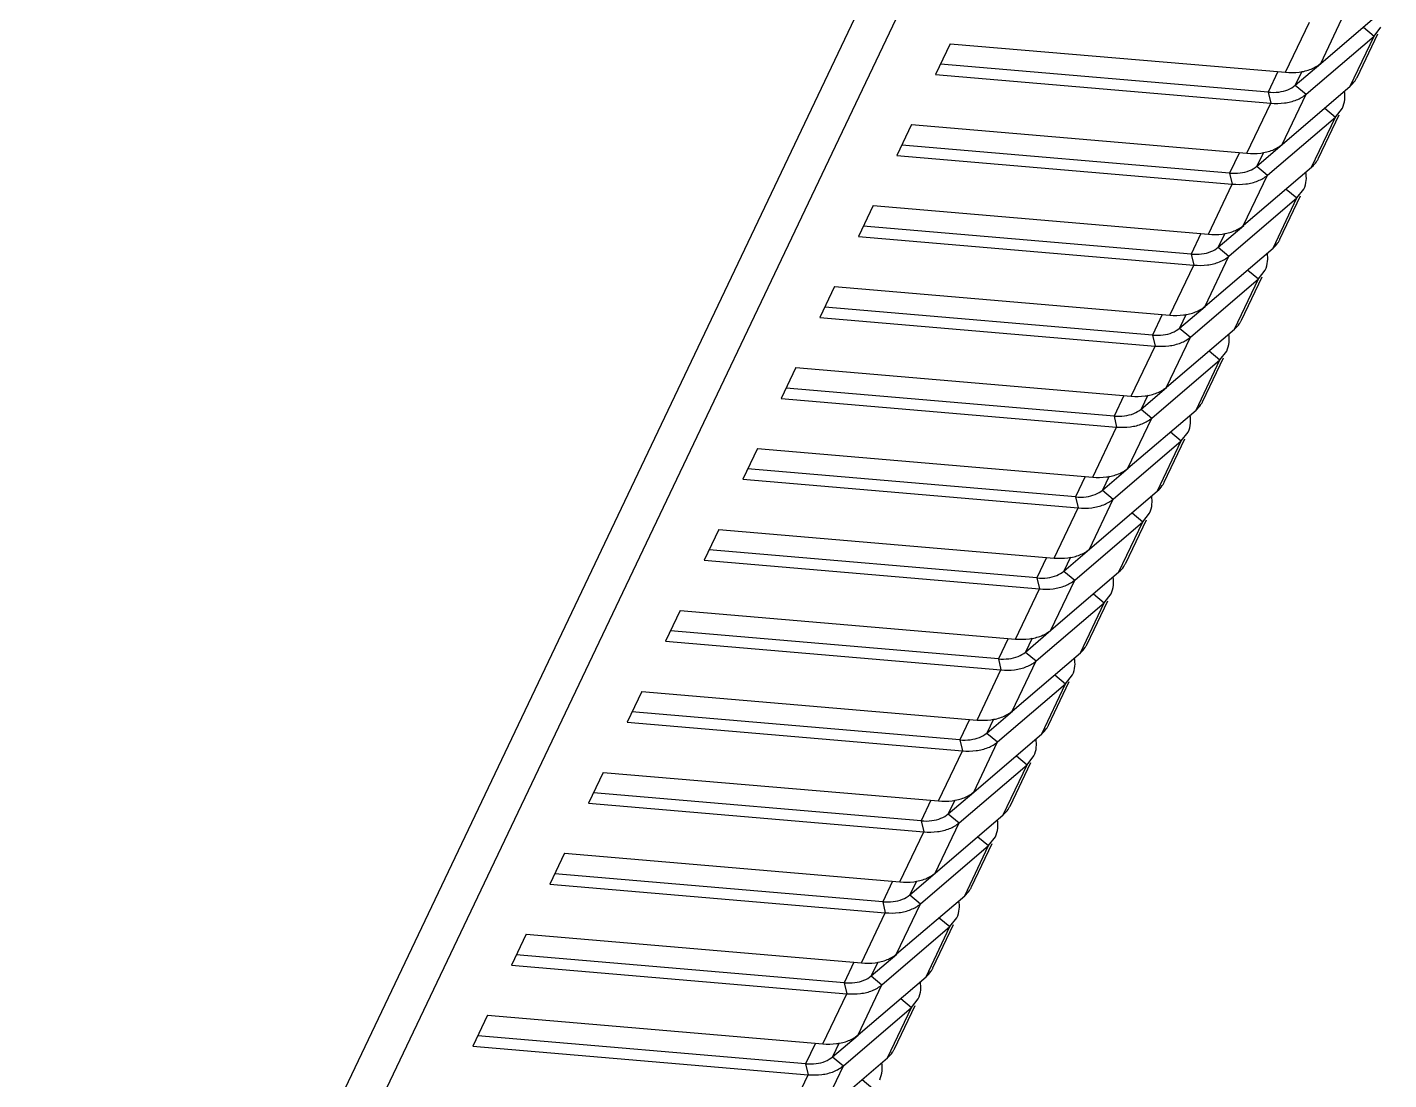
# Model space of a CAD drawing. Header units: millimetres. Extents: x 14276 to 15242, y -9916 to -8542.
# Drawn here: x 15108 to 15166, y -9415.4 to -9370.6 of the extents above; entities that cross this region are included whole.
import ezdxf

# ---------------------------------------------------------------- set-up
doc = ezdxf.new("R2010")
doc.units = ezdxf.units.MM

# ---------------------------------------------------------------- blocks, each defined once
blk = doc.blocks.new('u9')
at = {"color": 7, "linetype": 'Continuous'}
for p, q in [((-403.285, 96.724), (-348.775, 211.111)), ((-397.612, 112.344), (-357.757, 195.977)), ((-381.034, 184.256), (-382.051, 182.122)), ((-382.533, 183.877), (-385.434, 181.399)), ((-382.533, 183.877), (-383.55, 181.743)), ((-384.35, 182.331), (-384.808, 182.712)), ((-383.55, 181.743), (-386.451, 179.265)), ((-383.093, 181.363), (-383.55, 181.743)), ((-382.356, 180.781), (-381.94, 181.654)), ((-367.762, 180.903), (-382.051, 182.122)), ((-381.94, 181.654), (-382.051, 182.122)), ((-381.94, 181.654), (-367.972, 180.462)), ((-385.724, 181.024), (-386.605, 179.176)), ((-385.434, 181.399), (-386.451, 179.265)), ((-383.093, 181.363), (-384.18, 180.434)), ((-383.375, 180.771), (-383.093, 181.363)), ((-384.176, 180.43), (-387.076, 177.951)), ((-384.176, 180.43), (-385.193, 178.296)), ((-382.677, 180.809), (-383.694, 178.675)), ((-368.388, 179.59), (-382.677, 180.809)), ((-368.388, 179.59), (-367.762, 180.903)), ((-386.451, 179.265), (-386.741, 178.89)), ((-385.993, 178.884), (-386.451, 179.265)), ((-385.193, 178.296), (-388.093, 175.817)), ((-384.736, 177.915), (-385.193, 178.296)), ((-383.999, 177.334), (-383.583, 178.207)), ((-369.405, 177.456), (-383.694, 178.675)), ((-383.583, 178.207), (-383.694, 178.675)), ((-383.583, 178.207), (-369.615, 177.015)), ((-387.367, 177.576), (-388.248, 175.728)), ((-387.076, 177.951), (-388.093, 175.817)), ((-384.736, 177.915), (-385.822, 176.987)), ((-385.018, 177.324), (-384.736, 177.915)), ((-385.819, 176.983), (-388.719, 174.504)), ((-385.819, 176.983), (-386.836, 174.849)), ((-384.32, 177.361), (-385.337, 175.228)), ((-370.031, 176.142), (-384.32, 177.361)), ((-370.031, 176.142), (-369.405, 177.456)), ((-388.093, 175.817), (-388.384, 175.442)), ((-387.636, 175.437), (-388.093, 175.817)), ((-371.048, 174.008), (-385.337, 175.228)), ((-385.225, 174.759), (-385.337, 175.228)), ((-386.836, 174.849), (-389.736, 172.37)), ((-386.379, 174.468), (-386.836, 174.849)), ((-385.641, 173.887), (-385.225, 174.759)), ((-385.225, 174.759), (-371.258, 173.568)), ((-389.01, 174.129), (-389.891, 172.281)), ((-388.719, 174.504), (-389.736, 172.37)), ((-386.379, 174.468), (-387.465, 173.539)), ((-386.661, 173.877), (-386.379, 174.468)), ((-387.462, 173.536), (-390.362, 171.057)), ((-387.462, 173.536), (-388.479, 171.402)), ((-385.963, 173.914), (-386.98, 171.78)), ((-371.674, 172.695), (-385.963, 173.914)), ((-371.674, 172.695), (-371.048, 174.008)), ((-389.736, 172.37), (-390.027, 171.995)), ((-389.279, 171.989), (-389.736, 172.37)), ((-372.691, 170.561), (-386.98, 171.78)), ((-386.868, 171.312), (-386.98, 171.78)), ((-388.479, 171.402), (-391.379, 168.923)), ((-388.021, 171.021), (-388.479, 171.402)), ((-387.284, 170.44), (-386.868, 171.312)), ((-386.868, 171.312), (-372.901, 170.12)), ((-390.653, 170.682), (-391.533, 168.834)), ((-390.362, 171.057), (-391.379, 168.923)), ((-388.021, 171.021), (-389.108, 170.092)), ((-388.303, 170.429), (-388.021, 171.021)), ((-389.105, 170.088), (-392.005, 167.61)), ((-389.105, 170.088), (-390.121, 167.954)), ((-387.605, 170.467), (-388.622, 168.333)), ((-373.317, 169.248), (-387.605, 170.467)), ((-373.317, 169.248), (-372.691, 170.561)), ((-391.379, 168.923), (-391.67, 168.548)), ((-390.922, 168.542), (-391.379, 168.923)), ((-374.333, 167.114), (-388.622, 168.333)), ((-388.511, 167.865), (-388.622, 168.333)), ((-390.121, 167.954), (-393.022, 165.476)), ((-389.664, 167.574), (-390.121, 167.954)), ((-388.927, 166.992), (-388.511, 167.865)), ((-388.511, 167.865), (-374.543, 166.673)), ((-392.296, 167.235), (-393.176, 165.386)), ((-392.005, 167.61), (-393.022, 165.476)), ((-389.664, 167.574), (-390.751, 166.645)), ((-389.946, 166.982), (-389.664, 167.574)), ((-374.959, 165.8), (-374.333, 167.114)), ((-390.747, 166.641), (-393.648, 164.162)), ((-390.747, 166.641), (-391.764, 164.507)), ((-389.248, 167.02), (-390.265, 164.886)), ((-374.959, 165.8), (-389.248, 167.02)), ((-393.022, 165.476), (-393.312, 165.101)), ((-392.564, 165.095), (-393.022, 165.476)), ((-375.976, 163.667), (-390.265, 164.886)), ((-390.154, 164.418), (-390.265, 164.886)), ((-391.764, 164.507), (-394.664, 162.028)), ((-391.307, 164.126), (-391.764, 164.507)), ((-390.57, 163.545), (-390.154, 164.418)), ((-390.154, 164.418), (-376.186, 163.226)), ((-393.938, 163.787), (-394.819, 161.939)), ((-393.648, 164.162), (-394.664, 162.028)), ((-391.307, 164.126), (-392.393, 163.198)), ((-391.589, 163.535), (-391.307, 164.126)), ((-376.602, 162.353), (-375.976, 163.667)), ((-392.39, 163.194), (-395.29, 160.715)), ((-392.39, 163.194), (-393.407, 161.06)), ((-390.891, 163.572), (-391.908, 161.439)), ((-376.602, 162.353), (-390.891, 163.572)), ((-394.664, 162.028), (-394.955, 161.653)), ((-394.207, 161.648), (-394.664, 162.028)), ((-377.619, 160.219), (-391.908, 161.439)), ((-391.797, 160.97), (-391.908, 161.439)), ((-393.407, 161.06), (-396.307, 158.581)), ((-395.29, 160.715), (-396.307, 158.581)), ((-392.95, 160.679), (-393.407, 161.06)), ((-392.212, 160.098), (-391.797, 160.97)), ((-391.797, 160.97), (-377.829, 159.779)), ((-395.581, 160.34), (-396.462, 158.492)), ((-392.95, 160.679), (-394.036, 159.75)), ((-392.534, 160.125), (-393.551, 157.991)), ((-393.232, 160.088), (-392.95, 160.679)), ((-378.245, 158.906), (-392.534, 160.125)), ((-378.245, 158.906), (-377.619, 160.219)), ((-394.033, 159.747), (-396.933, 157.268)), ((-394.033, 159.747), (-395.05, 157.613)), ((-396.307, 158.581), (-396.598, 158.206)), ((-395.85, 158.2), (-396.307, 158.581)), ((-379.262, 156.772), (-393.551, 157.991)), ((-393.439, 157.523), (-393.551, 157.991)), ((-395.05, 157.613), (-397.95, 155.134)), ((-396.933, 157.268), (-397.95, 155.134)), ((-394.593, 157.232), (-395.679, 156.303)), ((-394.593, 157.232), (-395.05, 157.613)), ((-394.874, 156.64), (-394.593, 157.232)), ((-393.855, 156.65), (-393.439, 157.523)), ((-393.439, 157.523), (-379.472, 156.331)), ((-397.224, 156.893), (-398.105, 155.045)), ((-394.177, 156.678), (-395.193, 154.544)), ((-379.888, 155.459), (-394.177, 156.678)), ((-379.888, 155.459), (-379.262, 156.772)), ((-395.676, 156.299), (-398.576, 153.821)), ((-395.676, 156.299), (-396.693, 154.165)), ((-397.95, 155.134), (-398.241, 154.759)), ((-397.493, 154.753), (-397.95, 155.134)), ((-380.905, 153.325), (-395.193, 154.544)), ((-395.082, 154.076), (-395.193, 154.544)), ((-396.693, 154.165), (-399.593, 151.687)), ((-398.576, 153.821), (-399.593, 151.687)), ((-396.235, 153.785), (-397.322, 152.856)), ((-396.235, 153.785), (-396.693, 154.165)), ((-396.517, 153.193), (-396.235, 153.785)), ((-395.498, 153.203), (-395.082, 154.076)), ((-395.082, 154.076), (-381.115, 152.884)), ((-398.867, 153.446), (-399.747, 151.597)), ((-395.819, 153.231), (-396.836, 151.097)), ((-381.53, 152.011), (-395.819, 153.231)), ((-381.53, 152.011), (-380.905, 153.325)), ((-397.318, 152.852), (-400.219, 150.373)), ((-397.318, 152.852), (-398.335, 150.718)), ((-399.593, 151.687), (-399.884, 151.312)), ((-399.135, 151.306), (-399.593, 151.687)), ((-382.547, 149.878), (-396.836, 151.097)), ((-396.725, 150.629), (-396.836, 151.097)), ((-398.335, 150.718), (-401.236, 148.239)), ((-400.219, 150.373), (-401.236, 148.239)), ((-397.878, 150.337), (-398.965, 149.409)), ((-397.878, 150.337), (-398.335, 150.718)), ((-398.16, 149.746), (-397.878, 150.337)), ((-397.141, 149.756), (-396.725, 150.629)), ((-396.725, 150.629), (-382.757, 149.437)), ((-400.509, 149.998), (-401.39, 148.15)), ((-397.462, 149.783), (-398.479, 147.65)), ((-383.173, 148.564), (-397.462, 149.783)), ((-383.173, 148.564), (-382.547, 149.878)), ((-398.961, 149.405), (-401.861, 146.926)), ((-398.961, 149.405), (-399.978, 147.271)), ((-401.236, 148.239), (-401.526, 147.864)), ((-400.778, 147.859), (-401.236, 148.239)), ((-384.19, 146.43), (-398.479, 147.65)), ((-398.368, 147.181), (-398.479, 147.65)), ((-399.978, 147.271), (-402.878, 144.792)), ((-401.861, 146.926), (-402.878, 144.792)), ((-399.521, 146.89), (-400.607, 145.961)), ((-399.521, 146.89), (-399.978, 147.271)), ((-399.803, 146.298), (-399.521, 146.89)), ((-398.783, 146.309), (-398.368, 147.181)), ((-398.368, 147.181), (-384.4, 145.989)), ((-402.152, 146.551), (-403.033, 144.703)), ((-399.105, 146.336), (-400.122, 144.202)), ((-384.816, 145.117), (-399.105, 146.336)), ((-384.816, 145.117), (-384.19, 146.43)), ((-400.604, 145.957), (-403.504, 143.479)), ((-400.604, 145.957), (-401.621, 143.824)), ((-402.878, 144.792), (-403.169, 144.417)), ((-402.421, 144.411), (-402.878, 144.792)), ((-385.833, 142.983), (-400.122, 144.202)), ((-400.01, 143.734), (-400.122, 144.202)), ((-401.621, 143.824), (-404.521, 141.345)), ((-403.504, 143.479), (-404.521, 141.345)), ((-401.164, 143.443), (-402.25, 142.514)), ((-401.164, 143.443), (-401.621, 143.824)), ((-401.445, 142.851), (-401.164, 143.443)), ((-400.426, 142.861), (-400.01, 143.734)), ((-400.01, 143.734), (-386.043, 142.542)), ((-403.795, 143.104), (-404.676, 141.256)), ((-400.748, 142.889), (-401.765, 140.755)), ((-386.459, 141.67), (-400.748, 142.889)), ((-386.459, 141.67), (-385.833, 142.983)), ((-402.247, 142.51), (-405.147, 140.031)), ((-402.247, 142.51), (-403.264, 140.376)), ((-404.521, 141.345), (-404.812, 140.97)), ((-404.064, 140.964), (-404.521, 141.345)), ((-387.476, 139.536), (-401.765, 140.755)), ((-401.653, 140.287), (-401.765, 140.755)), ((-403.264, 140.376), (-406.164, 137.898)), ((-405.147, 140.031), (-406.164, 137.898)), ((-402.806, 139.995), (-403.893, 139.067)), ((-402.806, 139.995), (-403.264, 140.376)), ((-403.088, 139.404), (-402.806, 139.995)), ((-402.069, 139.414), (-401.653, 140.287)), ((-401.653, 140.287), (-387.686, 139.095)), ((-405.438, 139.656), (-406.318, 137.808)), ((-402.39, 139.442), (-403.407, 137.308)), ((-388.102, 138.222), (-402.39, 139.442)), ((-388.102, 138.222), (-387.476, 139.536)), ((-403.89, 139.063), (-406.79, 136.584)), ((-403.89, 139.063), (-404.906, 136.929)), ((-406.164, 137.898), (-406.455, 137.523)), ((-405.707, 137.517), (-406.164, 137.898))]:
    blk.add_line(p, q, dxfattribs=at)
for points, start_tangent, end_tangent in [([(-385.099, 182.337), (-385.201, 181.964)], (-0.429283, -0.90317), (-0.098727, -0.995115)), ([(-385.201, 181.964), (-385.188, 181.618)], (-0.098727, -0.995115), (0.162229, -0.986753)), ([(-382.051, 182.122), (-382.635, 182.113), (-383.146, 181.984), (-383.55, 181.743)], (-0.996379, 0.085018), (-0.760178, -0.649715)), ([(-381.94, 181.654), (-382.389, 181.647), (-382.782, 181.548), (-383.093, 181.363)], (-0.996379, 0.085018), (-0.760178, -0.649715)), ([(-385.641, 181.169), (-385.705, 181.062), (-385.724, 181.024)], (-0.564263, -0.825595), (-0.429292, -0.903166)), ([(-385.434, 181.399), (-385.641, 181.169)], (-0.760178, -0.649715), (-0.564263, -0.825595)), ([(-382.677, 180.809), (-383.261, 180.8), (-383.772, 180.671), (-384.176, 180.43)], (-0.996379, 0.085018), (-0.760178, -0.649715)), ([(-386.741, 178.89), (-386.844, 178.516)], (-0.429283, -0.90317), (-0.098727, -0.995115)), ([(-383.694, 178.675), (-384.278, 178.666), (-384.789, 178.537), (-385.193, 178.296)], (-0.996379, 0.085018), (-0.760178, -0.649715)), ([(-386.844, 178.516), (-386.831, 178.171)], (-0.098727, -0.995115), (0.162229, -0.986753)), ([(-383.583, 178.207), (-384.032, 178.2), (-384.425, 178.101), (-384.736, 177.915)], (-0.996379, 0.085018), (-0.760178, -0.649715)), ([(-387.284, 177.721), (-387.348, 177.614), (-387.367, 177.576)], (-0.564263, -0.825595), (-0.429292, -0.903166)), ([(-387.076, 177.951), (-387.284, 177.721)], (-0.760178, -0.649715), (-0.564263, -0.825595)), ([(-384.32, 177.361), (-384.904, 177.353), (-385.415, 177.224), (-385.819, 176.983)], (-0.996379, 0.085018), (-0.760178, -0.649715)), ([(-388.384, 175.442), (-388.487, 175.069)], (-0.429283, -0.90317), (-0.098727, -0.995115)), ([(-385.337, 175.228), (-385.921, 175.219), (-386.432, 175.09), (-386.836, 174.849)], (-0.996379, 0.085018), (-0.760178, -0.649715)), ([(-388.487, 175.069), (-388.474, 174.724)], (-0.098727, -0.995115), (0.162229, -0.986753)), ([(-385.225, 174.759), (-385.675, 174.753), (-386.068, 174.653), (-386.379, 174.468)], (-0.996379, 0.085018), (-0.760178, -0.649715)), ([(-388.926, 174.274), (-388.991, 174.167), (-389.01, 174.129)], (-0.564263, -0.825595), (-0.429292, -0.903166)), ([(-388.719, 174.504), (-388.926, 174.274)], (-0.760178, -0.649715), (-0.564263, -0.825595)), ([(-385.963, 173.914), (-386.547, 173.905), (-387.058, 173.776), (-387.462, 173.536)], (-0.996379, 0.085018), (-0.760178, -0.649715)), ([(-390.027, 171.995), (-390.13, 171.622)], (-0.429283, -0.90317), (-0.098727, -0.995115)), ([(-386.98, 171.78), (-387.564, 171.771), (-388.074, 171.642), (-388.479, 171.402)], (-0.996379, 0.085018), (-0.760178, -0.649715)), ([(-390.13, 171.622), (-390.117, 171.276)], (-0.098727, -0.995115), (0.162229, -0.986753)), ([(-386.868, 171.312), (-387.318, 171.305), (-387.71, 171.206), (-388.021, 171.021)], (-0.996379, 0.085018), (-0.760178, -0.649715)), ([(-390.569, 170.827), (-390.634, 170.72), (-390.653, 170.682)], (-0.564263, -0.825595), (-0.429292, -0.903166)), ([(-390.362, 171.057), (-390.569, 170.827)], (-0.760178, -0.649715), (-0.564263, -0.825595)), ([(-387.605, 170.467), (-388.19, 170.458), (-388.7, 170.329), (-389.105, 170.088)], (-0.996379, 0.085018), (-0.760178, -0.649715)), ([(-391.67, 168.548), (-391.772, 168.175)], (-0.429283, -0.90317), (-0.098727, -0.995115)), ([(-388.622, 168.333), (-389.207, 168.324), (-389.717, 168.195), (-390.121, 167.954)], (-0.996379, 0.085018), (-0.760178, -0.649715)), ([(-391.772, 168.175), (-391.759, 167.829)], (-0.098727, -0.995115), (0.162229, -0.986753)), ([(-388.511, 167.865), (-388.96, 167.858), (-389.353, 167.759), (-389.664, 167.574)], (-0.996379, 0.085018), (-0.760178, -0.649715)), ([(-392.212, 167.38), (-392.276, 167.273), (-392.296, 167.235)], (-0.564263, -0.825595), (-0.429292, -0.903166)), ([(-392.005, 167.61), (-392.212, 167.38)], (-0.760178, -0.649715), (-0.564263, -0.825595)), ([(-389.248, 167.02), (-389.832, 167.011), (-390.343, 166.882), (-390.747, 166.641)], (-0.996379, 0.085018), (-0.760178, -0.649715)), ([(-393.312, 165.101), (-393.415, 164.727)], (-0.429283, -0.90317), (-0.098727, -0.995115)), ([(-390.265, 164.886), (-390.849, 164.877), (-391.36, 164.748), (-391.764, 164.507)], (-0.996379, 0.085018), (-0.760178, -0.649715)), ([(-393.415, 164.727), (-393.402, 164.382)], (-0.098727, -0.995115), (0.162229, -0.986753)), ([(-390.154, 164.418), (-390.603, 164.411), (-390.996, 164.312), (-391.307, 164.126)], (-0.996379, 0.085018), (-0.760178, -0.649715)), ([(-393.855, 163.932), (-393.919, 163.825), (-393.938, 163.787)], (-0.564263, -0.825595), (-0.429292, -0.903166)), ([(-393.648, 164.162), (-393.855, 163.932)], (-0.760178, -0.649715), (-0.564263, -0.825595)), ([(-390.891, 163.572), (-391.475, 163.564), (-391.986, 163.435), (-392.39, 163.194)], (-0.996379, 0.085018), (-0.760178, -0.649715)), ([(-394.955, 161.653), (-395.058, 161.28)], (-0.429283, -0.90317), (-0.098727, -0.995115)), ([(-391.908, 161.439), (-392.492, 161.43), (-393.003, 161.301), (-393.407, 161.06)], (-0.996379, 0.085018), (-0.760178, -0.649715)), ([(-395.29, 160.715), (-395.498, 160.485)], (-0.760178, -0.649715), (-0.564263, -0.825595)), ([(-395.058, 161.28), (-395.045, 160.934)], (-0.098727, -0.995115), (0.162229, -0.986753)), ([(-391.797, 160.97), (-392.246, 160.963), (-392.639, 160.864), (-392.95, 160.679)], (-0.996379, 0.085018), (-0.760178, -0.649715)), ([(-395.498, 160.485), (-395.562, 160.378), (-395.581, 160.34)], (-0.564263, -0.825595), (-0.429292, -0.903166)), ([(-392.534, 160.125), (-393.118, 160.116), (-393.629, 159.987), (-394.033, 159.747)], (-0.996379, 0.085018), (-0.760178, -0.649715)), ([(-396.701, 157.833), (-396.688, 157.487)], (-0.098727, -0.995115), (0.162229, -0.986753)), ([(-396.598, 158.206), (-396.701, 157.833)], (-0.429283, -0.90317), (-0.098727, -0.995115)), ([(-393.551, 157.991), (-394.135, 157.982), (-394.646, 157.853), (-395.05, 157.613)], (-0.996379, 0.085018), (-0.760178, -0.649715)), ([(-396.933, 157.268), (-397.14, 157.038)], (-0.760178, -0.649715), (-0.564263, -0.825595)), ([(-393.439, 157.523), (-393.889, 157.516), (-394.282, 157.417), (-394.593, 157.232)], (-0.996379, 0.085018), (-0.760178, -0.649715)), ([(-397.14, 157.038), (-397.205, 156.931), (-397.224, 156.893)], (-0.564263, -0.825595), (-0.429292, -0.903166)), ([(-394.177, 156.678), (-394.761, 156.669), (-395.271, 156.54), (-395.676, 156.299)], (-0.996379, 0.085018), (-0.760178, -0.649715)), ([(-398.343, 154.385), (-398.33, 154.04)], (-0.098727, -0.995115), (0.162229, -0.986753)), ([(-398.241, 154.759), (-398.343, 154.385)], (-0.429283, -0.90317), (-0.098727, -0.995115)), ([(-395.193, 154.544), (-395.778, 154.535), (-396.288, 154.406), (-396.693, 154.165)], (-0.996379, 0.085018), (-0.760178, -0.649715)), ([(-398.576, 153.821), (-398.783, 153.59)], (-0.760178, -0.649715), (-0.564263, -0.825595)), ([(-395.082, 154.076), (-395.532, 154.069), (-395.924, 153.97), (-396.235, 153.785)], (-0.996379, 0.085018), (-0.760178, -0.649715)), ([(-398.783, 153.59), (-398.848, 153.484), (-398.867, 153.446)], (-0.564263, -0.825595), (-0.429292, -0.903166)), ([(-395.819, 153.231), (-396.404, 153.222), (-396.914, 153.093), (-397.318, 152.852)], (-0.996379, 0.085018), (-0.760178, -0.649715)), ([(-399.986, 150.938), (-399.973, 150.593)], (-0.098727, -0.995115), (0.162229, -0.986753)), ([(-399.883, 151.312), (-399.986, 150.938)], (-0.429283, -0.90317), (-0.098727, -0.995115)), ([(-396.836, 151.097), (-397.42, 151.088), (-397.931, 150.959), (-398.335, 150.718)], (-0.996379, 0.085018), (-0.760178, -0.649715)), ([(-400.219, 150.373), (-400.426, 150.143)], (-0.760178, -0.649715), (-0.564263, -0.825595)), ([(-396.725, 150.629), (-397.174, 150.622), (-397.567, 150.522), (-397.878, 150.337)], (-0.996379, 0.085018), (-0.760178, -0.649715)), ([(-400.426, 150.143), (-400.49, 150.036), (-400.509, 149.998)], (-0.564263, -0.825595), (-0.429292, -0.903166)), ([(-397.462, 149.783), (-398.046, 149.774), (-398.557, 149.645), (-398.961, 149.405)], (-0.996379, 0.085018), (-0.760178, -0.649715)), ([(-401.629, 147.491), (-401.616, 147.145)], (-0.098727, -0.995115), (0.162229, -0.986753)), ([(-401.526, 147.864), (-401.629, 147.491)], (-0.429283, -0.90317), (-0.098727, -0.995115)), ([(-398.479, 147.65), (-399.063, 147.641), (-399.574, 147.512), (-399.978, 147.271)], (-0.996379, 0.085018), (-0.760178, -0.649715)), ([(-401.861, 146.926), (-402.069, 146.696)], (-0.760178, -0.649715), (-0.564263, -0.825595)), ([(-398.368, 147.181), (-398.817, 147.174), (-399.21, 147.075), (-399.521, 146.89)], (-0.996379, 0.085018), (-0.760178, -0.649715)), ([(-402.069, 146.696), (-402.133, 146.589), (-402.152, 146.551)], (-0.564263, -0.825595), (-0.429292, -0.903166)), ([(-399.105, 146.336), (-399.689, 146.327), (-400.2, 146.198), (-400.604, 145.957)], (-0.996379, 0.085018), (-0.760178, -0.649715)), ([(-403.272, 144.044), (-403.259, 143.698)], (-0.098727, -0.995115), (0.162229, -0.986753)), ([(-403.169, 144.417), (-403.272, 144.044)], (-0.429283, -0.90317), (-0.098727, -0.995115)), ([(-400.122, 144.202), (-400.706, 144.193), (-401.217, 144.064), (-401.621, 143.824)], (-0.996379, 0.085018), (-0.760178, -0.649715)), ([(-403.504, 143.479), (-403.711, 143.249)], (-0.760178, -0.649715), (-0.564263, -0.825595)), ([(-400.01, 143.734), (-400.46, 143.727), (-400.853, 143.628), (-401.164, 143.443)], (-0.996379, 0.085018), (-0.760178, -0.649715)), ([(-403.711, 143.249), (-403.776, 143.142), (-403.795, 143.104)], (-0.564263, -0.825595), (-0.429292, -0.903166)), ([(-400.748, 142.889), (-401.332, 142.88), (-401.843, 142.751), (-402.247, 142.51)], (-0.996379, 0.085018), (-0.760178, -0.649715)), ([(-404.914, 140.596), (-404.902, 140.251)], (-0.098727, -0.995115), (0.162229, -0.986753)), ([(-404.812, 140.97), (-404.914, 140.596)], (-0.429283, -0.90317), (-0.098727, -0.995115)), ([(-401.765, 140.755), (-402.349, 140.746), (-402.859, 140.617), (-403.264, 140.376)], (-0.996379, 0.085018), (-0.760178, -0.649715)), ([(-405.147, 140.031), (-405.354, 139.801)], (-0.760178, -0.649715), (-0.564263, -0.825595)), ([(-401.653, 140.287), (-402.103, 140.28), (-402.495, 140.181), (-402.806, 139.995)], (-0.996379, 0.085018), (-0.760178, -0.649715)), ([(-405.354, 139.801), (-405.419, 139.694), (-405.438, 139.656)], (-0.564263, -0.825595), (-0.429292, -0.903166)), ([(-402.39, 139.442), (-402.975, 139.433), (-403.485, 139.304), (-403.89, 139.063)], (-0.996379, 0.085018), (-0.760178, -0.649715))]:
    blk.add_spline(points, degree=3, dxfattribs=dict(at, start_tangent=start_tangent, end_tangent=end_tangent))

msp = doc.modelspace()

# ---------------------------------------------------------------- block references
at = {"rotation": 180}
msp.add_blockref('u9', (14759.208, -9233.039), dxfattribs=at)

doc.saveas('drawing.dxf')
